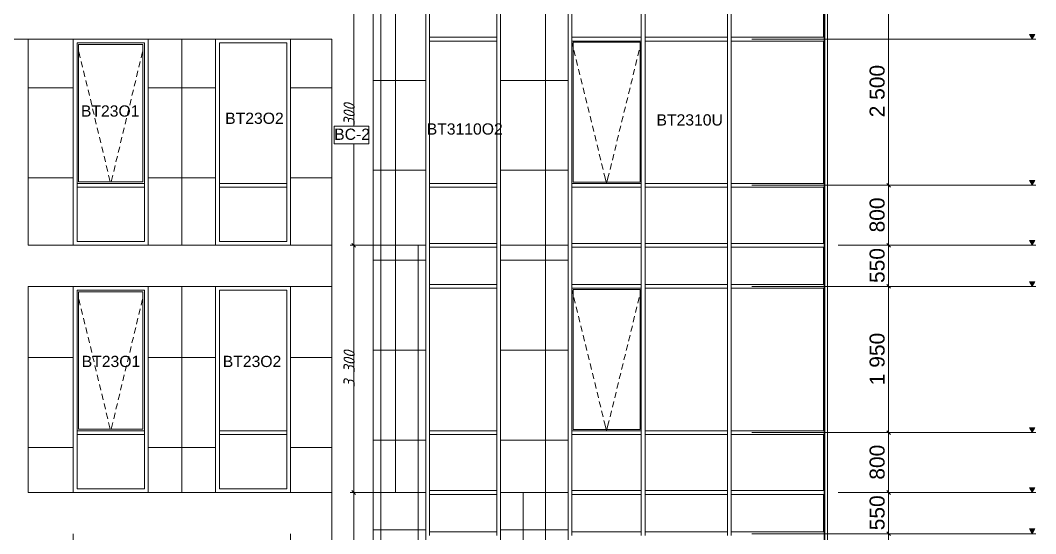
# Model space of a CAD drawing. Header units: millimetres. Extents: x 1499747 to 4230374, y -28481 to 441852.
# Drawn here: x 2741656 to 2755198, y 182134 to 188986 of the extents above; entities that cross this region are included whole.
import ezdxf
from ezdxf.xclip import XClip

# ---------------------------------------------------------------- set-up
doc = ezdxf.new("R2010")
doc.units = ezdxf.units.MM
doc.header["$MEASUREMENT"] = 0
doc.header["$XCLIPFRAME"] = 0
doc.set_wipeout_variables(frame=1)
doc.linetypes.add('Wipeout_Contour', pattern=[1000, 0, -1000])
for name, color, linetype, lineweight in [('1 Фасад_42_Витражные окна_Ном._пера__1_Ном._пера__7', 7, 'Continuous', 18), ('1 Фасад_42_Витражные окна_Ном._пера__20_Ном._пера__1', 1, 'Continuous', 18), ('1 Фасад_42_Витражные окна_Ном._пера__3_Ном._пера__30', 30, 'Continuous', 18), ('1 Фасад_42_Витражные окна_Ном._пера__92_Ном._пера__233', 233, 'Continuous', 18), ('1 Фасад_42_Выступы_Ном._пера__1_Ном._пера__7', 7, 'Continuous', 18), ('1 Фасад_42_Отделка керамика_Ном._пера__1_Ном._пера__7', 7, 'Continuous', 18), ('1 Фасад_42_Отделка керамика_Ном._пера__42_Ном._пера__8', 8, 'Continuous', 18), ('1 Фасад_42_Размер - Общий_Ном._пера__1_Ном._пера__7', 7, 'Continuous', 18), ('1 Фасад_42_Сетка кладки_Ном._пера__5_Ном._пера__5', 5, 'Continuous', 18), ('1 Фасад_42_Сетка кладки_Ном._пера__62_Ном._пера__253', 252, 'Continuous', 18), ('Кабель 2х6 mm', 150, 'Continuous', 30)]:
    doc.layers.add(name, color=color, linetype=linetype, lineweight=lineweight)
doc.layers.add('1 Фасад_42_Витражные окна_Ном._пера__20', color=7, linetype='Continuous')
doc.styles.add('СГЕНЕРИР_СТИЛЬ_1', font='')
doc.styles.add('СГЕНЕРИР_СТИЛЬ_2', font='arial.ttf')
doc.styles.get('СГЕНЕРИР_СТИЛЬ_1').set_extended_font_data('GOST Common', italic=True)

# ---------------------------------------------------------------- blocks, each defined once
blk = doc.blocks.new('Чертеж_5_42', base_point=(1557140, 9891))
at = {"layer": '1 Фасад_42_Размер - Общий_Ном._пера__1_Ном._пера__7', "linetype": 'Continuous', "true_color": 0x939598}
for points in [[(1561430, 39341), (1561466, 39404), (1561393, 39404)], [(1561430, 37391), (1561466, 37454), (1561393, 37454)], [(1561430, 36591), (1561466, 36654), (1561393, 36654)], [(1561430, 36041), (1561466, 36104), (1561393, 36104)], [(1561430, 34091), (1561466, 34154), (1561393, 34154)], [(1561430, 33291), (1561466, 33354), (1561393, 33354)], [(1561430, 32741), (1561466, 32804), (1561393, 32804)]]:
    blk.add_hatch(color=252, dxfattribs=at).paths.add_polyline_path(points)
at = {"layer": '1 Фасад_42_Витражные окна_Ном._пера__1_Ном._пера__7', "color": 252, "linetype": 'Continuous', "true_color": 0x939598}
for p, q in [((1553391, 39366), (1553391, 39866)), ((1554291, 39366), (1554291, 39866)), ((1555241, 39341), (1555241, 39891)), ((1555291, 39366), (1555291, 39866)), ((1556216, 39366), (1556216, 39866)), ((1556266, 39366), (1556266, 39866)), ((1557365, 39366), (1557365, 39866)), ((1557415, 39366), (1557415, 39866)), ((1558645, 39866), (1558645, 39366)), ((1558657, 39341), (1558657, 39891)), ((1558664, 39341), (1558664, 39891)), ((1558699, 39341), (1558699, 39891)), ((1548691, 38991), (1548691, 39291)), ((1548691, 39291), (1549141, 39291)), ((1548711, 39271), (1548711, 37436)), ((1549571, 39271), (1548711, 39271)), ((1549141, 39291), (1549591, 39291)), ((1549571, 37436), (1549571, 39271)), ((1549591, 38991), (1549591, 39291)), ((1550590, 38991), (1550590, 39291)), ((1550590, 39291), (1551040, 39291)), ((1551040, 39291), (1551490, 39291)), ((1551490, 38991), (1551490, 39291)), ((1553391, 39341), (1553391, 39366)), ((1554291, 39366), (1553391, 39366)), ((1553391, 39316), (1553391, 39341)), ((1554291, 39316), (1553391, 39316)), ((1553391, 38491), (1553391, 39316)), ((1554291, 39341), (1554291, 39366)), ((1554291, 39316), (1554291, 39341)), ((1554291, 38491), (1554291, 39316)), ((1555241, 37391), (1555241, 39341)), ((1555291, 39341), (1555291, 39366)), ((1556216, 39366), (1555291, 39366)), ((1555291, 39316), (1555291, 39341)), ((1556216, 39316), (1555291, 39316)), ((1555291, 37416), (1555291, 39316)), ((1556201, 39301), (1555306, 39301)), ((1555306, 39301), (1555306, 37431)), ((1556201, 37431), (1556201, 39301)), ((1556216, 39341), (1556216, 39366)), ((1556216, 39316), (1556216, 39341)), ((1556216, 37416), (1556216, 39316)), ((1556749, 39366), (1556266, 39366)), ((1556266, 39341), (1556266, 39366)), ((1556266, 39316), (1556266, 39341)), ((1556266, 37416), (1556266, 39316)), ((1556749, 39316), (1556266, 39316)), ((1557365, 39366), (1556749, 39366)), ((1557365, 39316), (1556749, 39316)), ((1557365, 39341), (1557365, 39366)), ((1557365, 39316), (1557365, 39341)), ((1557365, 37416), (1557365, 39316)), ((1558655, 39366), (1557415, 39366)), ((1557415, 39341), (1557415, 39366)), ((1557415, 39316), (1557415, 39341)), ((1557415, 37416), (1557415, 39316)), ((1558655, 39316), (1557415, 39316)), ((1558645, 39316), (1558645, 37416)), ((1558655, 39366), (1558655, 39316)), ((1558655, 39341), (1558657, 39341)), ((1558657, 37391), (1558657, 39341)), ((1558664, 37391), (1558664, 39341)), ((1558699, 37391), (1558699, 39341)), ((1548691, 37591), (1548691, 38991)), ((1549591, 37591), (1549591, 38991)), ((1550590, 37591), (1550590, 38991)), ((1551490, 37591), (1551490, 38991)), ((1553391, 37416), (1553391, 38491)), ((1554291, 37416), (1554291, 38491)), ((1548691, 37416), (1548691, 37591)), ((1549591, 37416), (1549591, 37591)), ((1550590, 37416), (1550590, 37591)), ((1551490, 37416), (1551490, 37591)), ((1548691, 37391), (1548691, 37416)), ((1549141, 37416), (1548691, 37416)), ((1548691, 37366), (1548691, 37391)), ((1548711, 37436), (1549571, 37436)), ((1549591, 37416), (1549141, 37416)), ((1549591, 37391), (1549591, 37416)), ((1549591, 37366), (1549591, 37391)), ((1550590, 37391), (1550590, 37416)), ((1551040, 37416), (1550590, 37416)), ((1550590, 37366), (1550590, 37391)), ((1551490, 37416), (1551040, 37416)), ((1551490, 37391), (1551490, 37416)), ((1551490, 37366), (1551490, 37391)), ((1553391, 37391), (1553391, 37416)), ((1554291, 37416), (1553391, 37416)), ((1553391, 37366), (1553391, 37391)), ((1554291, 37391), (1554291, 37416)), ((1554291, 37366), (1554291, 37391)), ((1555241, 36591), (1555241, 37391)), ((1556216, 37416), (1555291, 37416)), ((1555291, 37366), (1555291, 37416)), ((1555306, 37431), (1556201, 37431)), ((1556216, 37391), (1556216, 37416)), ((1556216, 37366), (1556216, 37391)), ((1556749, 37416), (1556266, 37416)), ((1556266, 37391), (1556266, 37416)), ((1556266, 37366), (1556266, 37391)), ((1557365, 37416), (1556749, 37416)), ((1557365, 37391), (1557365, 37416)), ((1557365, 37366), (1557365, 37391)), ((1558655, 37416), (1557415, 37416)), ((1557415, 37391), (1557415, 37416)), ((1557415, 37366), (1557415, 37391)), ((1558655, 37416), (1558655, 37366)), ((1558655, 37391), (1558657, 37391)), ((1558657, 36591), (1558657, 37391)), ((1558664, 36591), (1558664, 37391)), ((1558699, 36591), (1558699, 37391)), ((1548691, 36641), (1548691, 37366)), ((1549141, 37366), (1548691, 37366)), ((1549591, 37366), (1549141, 37366)), ((1549591, 36641), (1549591, 37366)), ((1550590, 36641), (1550590, 37366)), ((1551040, 37366), (1550590, 37366)), ((1551490, 37366), (1551040, 37366)), ((1551490, 36641), (1551490, 37366)), ((1553391, 36616), (1553391, 37366)), ((1554291, 37366), (1553391, 37366)), ((1554291, 36616), (1554291, 37366)), ((1555291, 36616), (1555291, 37366)), ((1556216, 37366), (1555291, 37366)), ((1556216, 36616), (1556216, 37366)), ((1556266, 36616), (1556266, 37366)), ((1556749, 37366), (1556266, 37366)), ((1557365, 37366), (1556749, 37366)), ((1557365, 36616), (1557365, 37366)), ((1557415, 36616), (1557415, 37366)), ((1558655, 37366), (1557415, 37366)), ((1558645, 37366), (1558645, 36616)), ((1549141, 36641), (1548691, 36641)), ((1549591, 36641), (1549141, 36641)), ((1551040, 36641), (1550590, 36641)), ((1551490, 36641), (1551040, 36641)), ((1554291, 36616), (1553391, 36616)), ((1553391, 36591), (1553391, 36616)), ((1553391, 36566), (1553391, 36591)), ((1554291, 36566), (1553391, 36566)), ((1553391, 36191), (1553391, 36566)), ((1554291, 36591), (1554291, 36616)), ((1554291, 36566), (1554291, 36591)), ((1554291, 36191), (1554291, 36566)), ((1555241, 36041), (1555241, 36591)), ((1556216, 36616), (1555291, 36616)), ((1555291, 36566), (1555291, 36616)), ((1555291, 36066), (1555291, 36566)), ((1556216, 36566), (1555291, 36566)), ((1556216, 36591), (1556216, 36616)), ((1556216, 36566), (1556216, 36591)), ((1556216, 36066), (1556216, 36566)), ((1556749, 36616), (1556266, 36616)), ((1556266, 36591), (1556266, 36616)), ((1556266, 36566), (1556266, 36591)), ((1556266, 36066), (1556266, 36566)), ((1556749, 36566), (1556266, 36566)), ((1557365, 36616), (1556749, 36616)), ((1557365, 36566), (1556749, 36566)), ((1557365, 36591), (1557365, 36616)), ((1557365, 36566), (1557365, 36591)), ((1557365, 36066), (1557365, 36566)), ((1558655, 36616), (1557415, 36616)), ((1557415, 36591), (1557415, 36616)), ((1557415, 36566), (1557415, 36591)), ((1557415, 36066), (1557415, 36566)), ((1558655, 36566), (1557415, 36566)), ((1558645, 36566), (1558645, 36066)), ((1558655, 36616), (1558655, 36566)), ((1558655, 36591), (1558657, 36591)), ((1558657, 36041), (1558657, 36591)), ((1558664, 36041), (1558664, 36591)), ((1558699, 36041), (1558699, 36591)), ((1553391, 36066), (1553391, 36191)), ((1554291, 36066), (1554291, 36191)), ((1553391, 36041), (1553391, 36066)), ((1554291, 36066), (1553391, 36066)), ((1553391, 36016), (1553391, 36041)), ((1554291, 36041), (1554291, 36066)), ((1554291, 36016), (1554291, 36041)), ((1555241, 34091), (1555241, 36041)), ((1556216, 36066), (1555291, 36066)), ((1555291, 36016), (1555291, 36066)), ((1556216, 36041), (1556216, 36066)), ((1556216, 36016), (1556216, 36041)), ((1556749, 36066), (1556266, 36066)), ((1556266, 36041), (1556266, 36066)), ((1556266, 36016), (1556266, 36041)), ((1557365, 36066), (1556749, 36066)), ((1557365, 36041), (1557365, 36066)), ((1557365, 36016), (1557365, 36041)), ((1558655, 36066), (1557415, 36066)), ((1557415, 36041), (1557415, 36066)), ((1557415, 36016), (1557415, 36041)), ((1558655, 36066), (1558655, 36016)), ((1558655, 36041), (1558657, 36041)), ((1558657, 34091), (1558657, 36041)), ((1558664, 34091), (1558664, 36041)), ((1558699, 34091), (1558699, 36041)), ((1548691, 35691), (1548691, 35991)), ((1548691, 35991), (1549141, 35991)), ((1548711, 35971), (1548711, 34136)), ((1549571, 35971), (1548711, 35971)), ((1549141, 35991), (1549591, 35991)), ((1549571, 34136), (1549571, 35971)), ((1549591, 35691), (1549591, 35991)), ((1550590, 35691), (1550590, 35991)), ((1550590, 35991), (1551040, 35991)), ((1551040, 35991), (1551490, 35991)), ((1551490, 35691), (1551490, 35991)), ((1553391, 34116), (1553391, 36016)), ((1554291, 36016), (1553391, 36016)), ((1554291, 34116), (1554291, 36016)), ((1555291, 34116), (1555291, 36016)), ((1556216, 36016), (1555291, 36016)), ((1556201, 36001), (1555306, 36001)), ((1555306, 36001), (1555306, 34131)), ((1556201, 34131), (1556201, 36001)), ((1556216, 34116), (1556216, 36016)), ((1556266, 34116), (1556266, 36016)), ((1556749, 36016), (1556266, 36016)), ((1557365, 36016), (1556749, 36016)), ((1557365, 34116), (1557365, 36016)), ((1557415, 34116), (1557415, 36016)), ((1558655, 36016), (1557415, 36016)), ((1558645, 36016), (1558645, 34116)), ((1548691, 34291), (1548691, 35691)), ((1549591, 34291), (1549591, 35691)), ((1550590, 34291), (1550590, 35691)), ((1551490, 34291), (1551490, 35691)), ((1548691, 34116), (1548691, 34291)), ((1549591, 34116), (1549591, 34291)), ((1550590, 34116), (1550590, 34291)), ((1551490, 34116), (1551490, 34291)), ((1548711, 34136), (1549571, 34136)), ((1555306, 34131), (1556201, 34131)), ((1548691, 34091), (1548691, 34116)), ((1549141, 34116), (1548691, 34116)), ((1548691, 34066), (1548691, 34091)), ((1548691, 33341), (1548691, 34066)), ((1549141, 34066), (1548691, 34066)), ((1549591, 34116), (1549141, 34116)), ((1549591, 34066), (1549141, 34066)), ((1549591, 34091), (1549591, 34116)), ((1549591, 34066), (1549591, 34091)), ((1549591, 33341), (1549591, 34066)), ((1550590, 34091), (1550590, 34116)), ((1551040, 34116), (1550590, 34116)), ((1550590, 34066), (1550590, 34091)), ((1550590, 33341), (1550590, 34066)), ((1551040, 34066), (1550590, 34066)), ((1551490, 34116), (1551040, 34116)), ((1551490, 34066), (1551040, 34066)), ((1551490, 34091), (1551490, 34116)), ((1551490, 34066), (1551490, 34091)), ((1551490, 33341), (1551490, 34066)), ((1553391, 34091), (1553391, 34116)), ((1554291, 34116), (1553391, 34116)), ((1553391, 34066), (1553391, 34091)), ((1554291, 34066), (1553391, 34066)), ((1553391, 33891), (1553391, 34066)), ((1554291, 34091), (1554291, 34116)), ((1554291, 34066), (1554291, 34091)), ((1554291, 33891), (1554291, 34066)), ((1555241, 33291), (1555241, 34091)), ((1556216, 34116), (1555291, 34116)), ((1555291, 34066), (1555291, 34116)), ((1555291, 33316), (1555291, 34066)), ((1556216, 34066), (1555291, 34066)), ((1556216, 34091), (1556216, 34116)), ((1556216, 34066), (1556216, 34091)), ((1556216, 33316), (1556216, 34066)), ((1556749, 34116), (1556266, 34116)), ((1556266, 34091), (1556266, 34116)), ((1556266, 34066), (1556266, 34091)), ((1556749, 34066), (1556266, 34066)), ((1556266, 33316), (1556266, 34066)), ((1557365, 34116), (1556749, 34116)), ((1557365, 34066), (1556749, 34066)), ((1557365, 34091), (1557365, 34116)), ((1557365, 34066), (1557365, 34091)), ((1557365, 33316), (1557365, 34066)), ((1558655, 34116), (1557415, 34116)), ((1557415, 34091), (1557415, 34116)), ((1557415, 34066), (1557415, 34091)), ((1557415, 33316), (1557415, 34066)), ((1558655, 34066), (1557415, 34066)), ((1558645, 34066), (1558645, 33316)), ((1558655, 34116), (1558655, 34066)), ((1558655, 34091), (1558657, 34091)), ((1558657, 33291), (1558657, 34091)), ((1558664, 33291), (1558664, 34091)), ((1558699, 33291), (1558699, 34091)), ((1553391, 33316), (1553391, 33891)), ((1554291, 33316), (1554291, 33891)), ((1549141, 33341), (1548691, 33341)), ((1549591, 33341), (1549141, 33341)), ((1551040, 33341), (1550590, 33341)), ((1551490, 33341), (1551040, 33341)), ((1553391, 33291), (1553391, 33316)), ((1554291, 33316), (1553391, 33316)), ((1554291, 33291), (1554291, 33316)), ((1556216, 33316), (1555291, 33316)), ((1555291, 33266), (1555291, 33316)), ((1556216, 33291), (1556216, 33316)), ((1556749, 33316), (1556266, 33316)), ((1556266, 33291), (1556266, 33316)), ((1557365, 33316), (1556749, 33316)), ((1557365, 33291), (1557365, 33316)), ((1558655, 33316), (1557415, 33316)), ((1557415, 33291), (1557415, 33316)), ((1558655, 33316), (1558655, 33266)), ((1553391, 33266), (1553391, 33291)), ((1554291, 33266), (1553391, 33266)), ((1553391, 32766), (1553391, 33266)), ((1554291, 33266), (1554291, 33291)), ((1554291, 32766), (1554291, 33266)), ((1555241, 32741), (1555241, 33291)), ((1555291, 32766), (1555291, 33266)), ((1556216, 33266), (1555291, 33266)), ((1556216, 33266), (1556216, 33291)), ((1556216, 32766), (1556216, 33266)), ((1556266, 33266), (1556266, 33291)), ((1556749, 33266), (1556266, 33266)), ((1556266, 32766), (1556266, 33266)), ((1557365, 33266), (1556749, 33266)), ((1557365, 33266), (1557365, 33291)), ((1557365, 32766), (1557365, 33266)), ((1557415, 33266), (1557415, 33291)), ((1557415, 32766), (1557415, 33266)), ((1558655, 33266), (1557415, 33266)), ((1558645, 33266), (1558645, 32766)), ((1558655, 33291), (1558657, 33291)), ((1558657, 32741), (1558657, 33291)), ((1558664, 32741), (1558664, 33291)), ((1558699, 32741), (1558699, 33291)), ((1553391, 32741), (1553391, 32766)), ((1554291, 32766), (1553391, 32766)), ((1553391, 32716), (1553391, 32741)), ((1554291, 32741), (1554291, 32766)), ((1554291, 32716), (1554291, 32741)), ((1555241, 30791), (1555241, 32741)), ((1556216, 32766), (1555291, 32766)), ((1555291, 32716), (1555291, 32766)), ((1556216, 32741), (1556216, 32766)), ((1556216, 32716), (1556216, 32741)), ((1556749, 32766), (1556266, 32766)), ((1556266, 32741), (1556266, 32766)), ((1556266, 32716), (1556266, 32741)), ((1557365, 32766), (1556749, 32766)), ((1557365, 32741), (1557365, 32766)), ((1557365, 32716), (1557365, 32741)), ((1558655, 32766), (1557415, 32766)), ((1557415, 32741), (1557415, 32766)), ((1557415, 32716), (1557415, 32741)), ((1558655, 32766), (1558655, 32716)), ((1558655, 32741), (1558657, 32741)), ((1558657, 30791), (1558657, 32741)), ((1558664, 30791), (1558664, 32741)), ((1558699, 30791), (1558699, 32741))]:
    blk.add_line(p, q, dxfattribs=at)
at = {"layer": '1 Фасад_42_Витражные окна_Ном._пера__3_Ном._пера__30', "color": 252, "linetype": 'Continuous', "true_color": 0x939598}
for p, q in [((1555291, 39301), (1555305, 39244)), ((1556216, 39301), (1556202, 39244)), ((1555316, 39195), (1555335, 39117)), ((1556190, 39195), (1556171, 39117)), ((1555347, 39069), (1555366, 38991)), ((1556159, 39069), (1556140, 38991)), ((1555378, 38942), (1555397, 38865)), ((1556128, 38942), (1556109, 38865)), ((1555409, 38816), (1555428, 38738)), ((1556097, 38816), (1556078, 38738)), ((1555440, 38690), (1555459, 38612)), ((1556066, 38690), (1556047, 38612)), ((1555471, 38564), (1555490, 38486)), ((1556035, 38564), (1556016, 38486)), ((1555502, 38437), (1555521, 38360)), ((1556004, 38437), (1555985, 38360)), ((1555533, 38311), (1555552, 38233)), ((1555973, 38311), (1555954, 38233)), ((1555564, 38185), (1555583, 38107)), ((1555595, 38059), (1555614, 37981)), ((1555912, 38059), (1555892, 37981)), ((1555942, 38185), (1555923, 38107)), ((1555626, 37932), (1555645, 37855)), ((1555881, 37932), (1555862, 37855)), ((1555656, 37806), (1555675, 37728)), ((1555850, 37806), (1555831, 37728)), ((1555687, 37680), (1555706, 37602)), ((1555819, 37680), (1555800, 37602)), ((1555718, 37553), (1555734, 37489)), ((1555788, 37553), (1555772, 37489)), ((1555734, 37489), (1555748, 37431)), ((1555748, 37431), (1555752, 37416)), ((1555758, 37431), (1555754, 37416)), ((1555772, 37489), (1555758, 37431)), ((1555291, 36001), (1555305, 35944)), ((1555316, 35895), (1555335, 35817)), ((1556190, 35895), (1556171, 35817)), ((1556216, 36001), (1556202, 35944)), ((1555347, 35769), (1555366, 35691)), ((1556159, 35769), (1556140, 35691)), ((1555378, 35642), (1555397, 35565)), ((1556128, 35642), (1556109, 35565)), ((1555409, 35516), (1555428, 35438)), ((1556097, 35516), (1556078, 35438)), ((1555440, 35390), (1555459, 35312)), ((1556066, 35390), (1556047, 35312)), ((1555471, 35264), (1555490, 35186)), ((1556035, 35264), (1556016, 35186)), ((1555502, 35137), (1555521, 35060)), ((1556004, 35137), (1555985, 35060)), ((1555533, 35011), (1555552, 34933)), ((1555973, 35011), (1555954, 34933)), ((1555564, 34885), (1555583, 34807)), ((1555942, 34885), (1555923, 34807)), ((1555595, 34759), (1555614, 34681)), ((1555912, 34759), (1555892, 34681)), ((1555626, 34632), (1555645, 34555)), ((1555881, 34632), (1555862, 34555)), ((1555656, 34506), (1555675, 34428)), ((1555850, 34506), (1555831, 34428)), ((1555687, 34380), (1555706, 34302)), ((1555819, 34380), (1555800, 34302)), ((1555718, 34253), (1555734, 34189)), ((1555734, 34189), (1555748, 34131)), ((1555748, 34131), (1555752, 34116)), ((1555758, 34131), (1555754, 34116)), ((1555772, 34189), (1555758, 34131)), ((1555788, 34253), (1555772, 34189))]:
    blk.add_line(p, q, dxfattribs=at)
at = {"layer": '1 Фасад_42_Витражные окна_Ном._пера__92_Ном._пера__233', "color": 252, "linetype": 'Continuous', "true_color": 0x939598}
for p, q in [((1548716, 39170), (1548735, 39092)), ((1549565, 39170), (1549546, 39092)), ((1548747, 39044), (1548765, 38966)), ((1549535, 39044), (1549516, 38966)), ((1548777, 38917), (1548796, 38839)), ((1549504, 38917), (1549485, 38839)), ((1548808, 38791), (1548826, 38713)), ((1549474, 38791), (1549455, 38713)), ((1548838, 38664), (1548857, 38587)), ((1549443, 38664), (1549424, 38587)), ((1548869, 38538), (1548887, 38460)), ((1549413, 38538), (1549394, 38460)), ((1548899, 38412), (1548918, 38334)), ((1549382, 38412), (1549363, 38334)), ((1548930, 38285), (1548948, 38208)), ((1549352, 38285), (1549333, 38208)), ((1548960, 38159), (1548979, 38081)), ((1549321, 38159), (1549302, 38081)), ((1548991, 38033), (1549009, 37955)), ((1549290, 38033), (1549272, 37955)), ((1549021, 37906), (1549040, 37828)), ((1549260, 37906), (1549241, 37828)), ((1549052, 37780), (1549070, 37702)), ((1549082, 37653), (1549101, 37576)), ((1549199, 37653), (1549180, 37576)), ((1549229, 37780), (1549211, 37702)), ((1549113, 37527), (1549122, 37489)), ((1549168, 37527), (1549159, 37489)), ((1549122, 37489), (1549134, 37436)), ((1549159, 37489), (1549147, 37436)), ((1548716, 35870), (1548735, 35792)), ((1549565, 35870), (1549546, 35792)), ((1548747, 35744), (1548765, 35666)), ((1548777, 35617), (1548796, 35539)), ((1549504, 35617), (1549485, 35539)), ((1549535, 35744), (1549516, 35666)), ((1548808, 35491), (1548826, 35413)), ((1549474, 35491), (1549455, 35413)), ((1548838, 35364), (1548857, 35287)), ((1549443, 35364), (1549424, 35287)), ((1548869, 35238), (1548887, 35160)), ((1549413, 35238), (1549394, 35160)), ((1548899, 35112), (1548918, 35034)), ((1549382, 35112), (1549363, 35034)), ((1548930, 34985), (1548948, 34908)), ((1549352, 34985), (1549333, 34908)), ((1548960, 34859), (1548979, 34781)), ((1549321, 34859), (1549302, 34781)), ((1548991, 34733), (1549009, 34655)), ((1549290, 34733), (1549272, 34655)), ((1549021, 34606), (1549040, 34528)), ((1549260, 34606), (1549241, 34528)), ((1549052, 34480), (1549070, 34402)), ((1549229, 34480), (1549211, 34402)), ((1549082, 34353), (1549101, 34276)), ((1549199, 34353), (1549180, 34276)), ((1549113, 34227), (1549122, 34189)), ((1549122, 34189), (1549134, 34136)), ((1549159, 34189), (1549147, 34136)), ((1549168, 34227), (1549159, 34189))]:
    blk.add_line(p, q, dxfattribs=at)
at = {"layer": '1 Фасад_42_Выступы_Ном._пера__1_Ном._пера__7', "color": 252, "linetype": 'Continuous', "true_color": 0x939598}
for p, q in [((1552640, 19591), (1552640, 45941)), ((1538140, 39341), (1552090, 39341)), ((1548040, 36591), (1548040, 39341)), ((1552090, 19591), (1552090, 39341)), ((1548040, 36591), (1552090, 36591)), ((1548040, 33291), (1548040, 36041)), ((1548040, 36041), (1552090, 36041)), ((1548040, 33291), (1552090, 33291))]:
    blk.add_line(p, q, dxfattribs=at)
at = {"layer": '1 Фасад_42_Отделка керамика_Ном._пера__1_Ном._пера__7', "color": 252, "linetype": 'Continuous', "true_color": 0x939598}
for p, q in [((1552940, 39891), (1552940, 36591)), ((1553341, 36591), (1553341, 39891)), ((1554341, 39891), (1554341, 36591)), ((1554941, 36591), (1554941, 39891)), ((1548641, 36591), (1548641, 39341)), ((1551540, 39341), (1551540, 36591)), ((1552940, 36591), (1552640, 36591)), ((1552940, 33291), (1552940, 36591)), ((1552940, 36591), (1553240, 36591)), ((1554341, 36591), (1554941, 36591)), ((1554941, 36591), (1554941, 33291)), ((1555241, 36591), (1554941, 36591)), ((1548641, 33291), (1548641, 36041)), ((1551540, 36041), (1551540, 33291)), ((1552640, 33291), (1552940, 33291)), ((1552940, 33291), (1553240, 33291)), ((1553240, 29991), (1553240, 33291)), ((1554341, 33291), (1554341, 29991)), ((1554641, 33291), (1554341, 33291)), ((1554641, 29991), (1554641, 33291)), ((1554941, 33291), (1555241, 33291)), ((1548641, 29991), (1548641, 32741)), ((1551540, 32741), (1551540, 29991))]:
    blk.add_line(p, q, dxfattribs=at)
at = {"layer": '1 Фасад_42_Отделка керамика_Ном._пера__42_Ном._пера__8', "color": 252, "linetype": 'Continuous', "true_color": 0x939598}
for p, q in [((1553240, 36591), (1553240, 33291)), ((1553341, 36591), (1553240, 36591)), ((1553341, 33291), (1553341, 36591)), ((1554341, 36591), (1554341, 33291)), ((1553240, 33291), (1553341, 33291)), ((1553341, 29991), (1553341, 33291)), ((1554941, 33291), (1554641, 33291))]:
    blk.add_line(p, q, dxfattribs=at)
at = {"layer": '1 Фасад_42_Размер - Общий_Ном._пера__1_Ном._пера__7', "color": 252, "linetype": 'Continuous', "true_color": 0x939598}
for p, q in [((1559515, 37391), (1559515, 39891)), ((1561430, 39341), (1557690, 39341)), ((1561430, 39341), (1561393, 39404)), ((1561393, 39404), (1561466, 39404)), ((1561466, 39404), (1561430, 39341)), ((1561430, 39341), (1561477, 39341)), ((1561430, 37391), (1557690, 37391)), ((1559562, 37391), (1557690, 37391)), ((1559562, 37391), (1557690, 37391)), ((1559490, 37416), (1559540, 37366)), ((1559490, 37416), (1559540, 37366)), ((1559515, 36591), (1559515, 37391)), ((1561430, 37391), (1561393, 37454)), ((1561393, 37454), (1561466, 37454)), ((1561466, 37454), (1561430, 37391)), ((1561430, 37391), (1561477, 37391)), ((1561430, 36591), (1558840, 36591)), ((1559562, 36591), (1558840, 36591)), ((1559562, 36591), (1558840, 36591)), ((1559490, 36616), (1559540, 36566)), ((1559490, 36616), (1559540, 36566)), ((1559515, 36041), (1559515, 36591)), ((1561430, 36591), (1561393, 36654)), ((1561393, 36654), (1561466, 36654)), ((1561466, 36654), (1561430, 36591)), ((1561430, 36591), (1561477, 36591)), ((1561430, 36041), (1557690, 36041)), ((1559562, 36041), (1557690, 36041)), ((1559562, 36041), (1557690, 36041)), ((1559490, 36066), (1559540, 36016)), ((1559490, 36066), (1559540, 36016)), ((1559515, 34091), (1559515, 36041)), ((1561430, 36041), (1561393, 36104)), ((1561393, 36104), (1561466, 36104)), ((1561466, 36104), (1561430, 36041)), ((1561430, 36041), (1561477, 36041)), ((1561430, 34091), (1561393, 34154)), ((1561393, 34154), (1561466, 34154)), ((1561466, 34154), (1561430, 34091)), ((1561430, 34091), (1557690, 34091)), ((1559562, 34091), (1557690, 34091)), ((1559562, 34091), (1557690, 34091)), ((1559490, 34116), (1559540, 34066)), ((1559490, 34116), (1559540, 34066)), ((1559515, 33291), (1559515, 34091)), ((1561430, 34091), (1561477, 34091)), ((1559490, 33316), (1559540, 33266)), ((1559490, 33316), (1559540, 33266)), ((1561430, 33291), (1561393, 33354)), ((1561393, 33354), (1561466, 33354)), ((1561466, 33354), (1561430, 33291)), ((1561430, 33291), (1558840, 33291)), ((1559562, 33291), (1558840, 33291)), ((1559562, 33291), (1558840, 33291)), ((1559515, 32741), (1559515, 33291)), ((1561430, 33291), (1561477, 33291)), ((1561430, 32741), (1561393, 32804)), ((1561393, 32804), (1561466, 32804)), ((1561466, 32804), (1561430, 32741)), ((1561430, 32741), (1557690, 32741)), ((1559562, 32741), (1557690, 32741)), ((1559562, 32741), (1557690, 32741)), ((1559490, 32766), (1559540, 32716)), ((1559490, 32766), (1559540, 32716)), ((1559515, 30791), (1559515, 32741)), ((1561430, 32741), (1561477, 32741))]:
    blk.add_line(p, q, dxfattribs=at)
at = {"layer": '1 Фасад_42_Сетка кладки_Ном._пера__5_Ном._пера__5', "color": 252, "linetype": 'Continuous', "true_color": 0x939598}
for p, q in [((1552381, 36591), (1552381, 39891)), ((1552640, 36591), (1552334, 36591)), ((1552640, 36591), (1552334, 36591)), ((1552356, 36616), (1552406, 36566)), ((1552356, 36616), (1552406, 36566)), ((1552381, 33291), (1552381, 36591)), ((1552356, 33316), (1552406, 33266)), ((1552356, 33316), (1552406, 33266)), ((1552640, 33291), (1552334, 33291)), ((1552640, 33291), (1552334, 33291)), ((1552381, 29991), (1552381, 33291))]:
    blk.add_line(p, q, dxfattribs=at)
at = {"layer": '1 Фасад_42_Сетка кладки_Ном._пера__62_Ном._пера__253', "color": 252, "linetype": 'Continuous', "true_color": 0x939598}
for p, q in [((1548640, 39341), (1548640, 36591)), ((1549641, 39341), (1549641, 36591)), ((1550090, 39341), (1550090, 36591)), ((1550540, 39341), (1550540, 36591)), ((1551540, 39341), (1551540, 36591)), ((1548040, 38691), (1548640, 38691)), ((1549641, 38691), (1550540, 38691)), ((1550540, 38691), (1550541, 38691)), ((1551540, 38691), (1552090, 38691)), ((1548040, 37491), (1548640, 37491)), ((1549641, 37491), (1550540, 37491)), ((1550540, 37491), (1550541, 37491)), ((1551540, 37491), (1552090, 37491)), ((1548640, 36041), (1548640, 33291)), ((1549641, 36041), (1549641, 33291)), ((1550090, 36041), (1550090, 33291)), ((1550540, 36041), (1550540, 33291)), ((1551540, 36041), (1551540, 33291)), ((1548040, 35091), (1548640, 35091)), ((1549641, 35091), (1550540, 35091)), ((1550540, 35091), (1550541, 35091)), ((1551540, 35091), (1552090, 35091)), ((1548040, 33891), (1548640, 33891)), ((1549641, 33891), (1550540, 33891)), ((1550540, 33891), (1550541, 33891)), ((1551540, 33891), (1552090, 33891))]:
    blk.add_line(p, q, dxfattribs=at)
at = {"layer": '1 Фасад_42_Сетка кладки_Ном._пера__62_Ном._пера__253', "color": 252, "linetype": 'Continuous', "true_color": 0x939598, "flags": 128}
for points in [[(1552741, 19591), (1552741, 50241)], [(1553341, 19591), (1553341, 50241)], [(1554341, 19591), (1554341, 50241)], [(1554941, 19591), (1554941, 50241)], [(1555241, 19591), (1555241, 50241)], [(1552640, 38791), (1553341, 38791)], [(1554341, 38791), (1555241, 38791)], [(1552640, 37591), (1553341, 37591)], [(1554341, 37591), (1555241, 37591)], [(1552640, 36391), (1553341, 36391)], [(1554341, 36391), (1555241, 36391)], [(1552640, 35191), (1553341, 35191)], [(1554341, 35191), (1555241, 35191)], [(1552640, 33991), (1553341, 33991)], [(1554341, 33991), (1555241, 33991)], [(1552640, 32791), (1553341, 32791)], [(1554341, 32791), (1555241, 32791)]]:
    blk.add_lwpolyline(points, dxfattribs=at)
at = {"layer": '1 Фасад_42_Витражные окна_Ном._пера__20_Ном._пера__1', "color": 252, "linetype": 'Continuous', "true_color": 0x939598, "char_height": 150, "attachment_point": 4, "style": 'СГЕНЕРИР_СТИЛЬ_2'}
for s, insert in [('\\A1;{\\pql;\\fArial|b0|i0|c204|p0;\\W1.000000;ВТ23О1}', (1548743, 38381)), ('\\A1;{\\pql;\\fArial|b0|i0|c204|p0;\\W1.000000;ВТ23О2}', (1550667, 38284)), ('\\A1;{\\pql;\\fArial|b0|i0|c204|p0;\\W1.000000;ВТ2310U}', (1556419, 38262)), ('\\A1;{\\pql;\\fArial|b0|i0|c204|p0;\\W1.000000;ВТ3110О2}', (1553355, 38141)), ('\\A1;{\\pql;\\fArial|b0|i0|c204|p0;\\W1.000000;ВТ23О1}', (1548754, 35039)), ('\\A1;{\\pql;\\fArial|b0|i0|c204|p0;\\W1.000000;ВТ23О2}', (1550635, 35039))]:
    blk.add_mtext(s, dxfattribs=dict(at, insert=insert))
at = {"layer": '1 Фасад_42_Размер - Общий_Ном._пера__1_Ном._пера__7', "color": 252, "linetype": 'Continuous', "true_color": 0x939598, "char_height": 200, "attachment_point": 7, "rotation": 90, "style": 'СГЕНЕРИР_СТИЛЬ_2'}
for s, insert in [('\\A1;{\\pql;\\fArial|b0|i0|c204|p0;\\W1.000000;2\xa0500}', (1559464, 38298)), ('\\A1;{\\pql;\\fArial|b0|i0|c204|p0;\\W1.000000;800}', (1559464, 36762)), ('\\A1;{\\pql;\\fArial|b0|i0|c204|p0;\\W1.000000;550}', (1559464, 36087)), ('\\A1;{\\pql;\\fArial|b0|i0|c204|p0;\\W1.000000;1\xa0950}', (1559464, 34723)), ('\\A1;{\\pql;\\fArial|b0|i0|c204|p0;\\W1.000000;800}', (1559464, 33462)), ('\\A1;{\\pql;\\fArial|b0|i0|c204|p0;\\W1.000000;550}', (1559464, 32787))]:
    blk.add_mtext(s, dxfattribs=dict(at, insert=insert))
at = {"layer": '1 Фасад_42_Сетка кладки_Ном._пера__5_Ном._пера__5', "color": 252, "linetype": 'Continuous', "true_color": 0x939598, "char_height": 150, "attachment_point": 7, "rotation": 90, "style": 'СГЕНЕРИР_СТИЛЬ_1'}
for insert in [(1552395, 37996), (1552395, 34696)]:
    blk.add_mtext('\\A1;{\\pql;\\fGOST Common|b0|i1|c204|p0;\\W1.000000;3\xa0300}', dxfattribs=dict(at, insert=insert))
at = {"color": 252, "linetype": 'Wipeout_Contour', "ltscale": 6211275.55162064, "true_color": 0x939598}
blk.add_wipeout([(1552121, 38178), (1552121, 37942), (1552583, 37942), (1552583, 38178)], dxfattribs=at).dxf.layer = '1 Фасад_42_Витражные окна_Ном._пера__20'
at = {"layer": '1 Фасад_42_Витражные окна_Ном._пера__1_Ном._пера__7', "color": 252, "linetype": 'Continuous', "true_color": 0x939598, "flags": 128}
blk.add_lwpolyline([(1552121, 38178), (1552583, 38178), (1552583, 37942), (1552121, 37942)], close=True, dxfattribs=at)
at = {"layer": '1 Фасад_42_Витражные окна_Ном._пера__20_Ном._пера__1', "color": 252, "linetype": 'Continuous', "true_color": 0x939598}
for p, q in [((1552121, 38178), (1552121, 37942)), ((1552583, 38178), (1552121, 38178)), ((1552583, 37942), (1552583, 38178)), ((1552121, 37942), (1552583, 37942))]:
    blk.add_line(p, q, dxfattribs=at)
at = {"layer": '1 Фасад_42_Витражные окна_Ном._пера__20_Ном._пера__1', "color": 252, "linetype": 'Continuous', "true_color": 0x939598, "insert": (1552121, 38071), "char_height": 150, "attachment_point": 4, "style": 'СГЕНЕРИР_СТИЛЬ_2'}
blk.add_mtext('\\A1;{\\pql;\\fArial|b0|i0|c204|p0;\\W1.000000;ВС-2}', dxfattribs=at)

msp = doc.modelspace()

# ---------------------------------------------------------------- block references
at = {"layer": 'Кабель 2х6 mm', "lineweight": 35}
ref = msp.add_blockref('Чертеж_5_42', (2750861.57013, 159284.39347), dxfattribs=at)
XClip(ref).set_block_clipping_path([(1496000, -1299.0576434789), (1580000, 60181.6414690267)])

doc.saveas('drawing.dxf')
